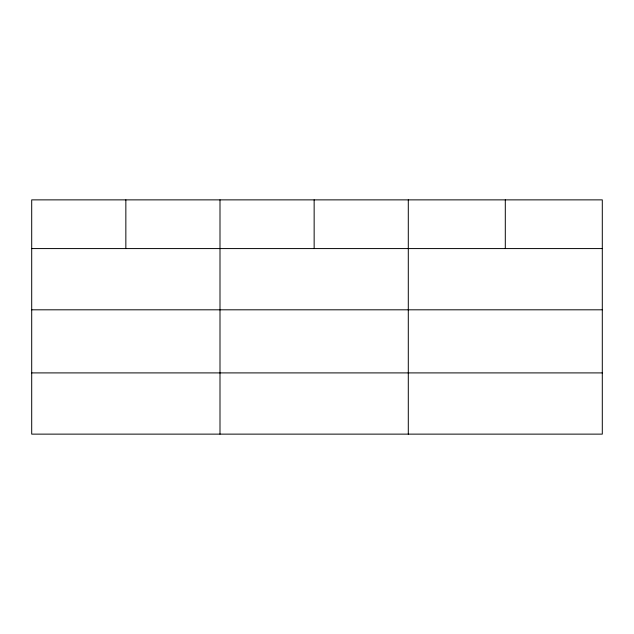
<?xml version="1.0" encoding="UTF-8"?>
<svg xmlns="http://www.w3.org/2000/svg" width="634" height="634" viewBox="0 0 634 634"><rect width="100%" height="100%" fill="white"/><g stroke="black" fill="none" stroke-linecap="round" stroke-linejoin="round"><path stroke-width="0.95" d="M602.3 309.812L602.3 199.868L31.7 199.868L31.7 434.131L602.3 434.131L602.3 309.812L31.7 309.812M31.7 248.576L602.3 248.576M31.7 372.903L602.3 372.903M505.298 199.868L505.298 248.576M408.296 199.868L408.296 434.131M314.147 199.868L314.147 248.576M219.998 199.868L219.998 434.131M125.849 199.868L125.849 248.576"/></g></svg>
